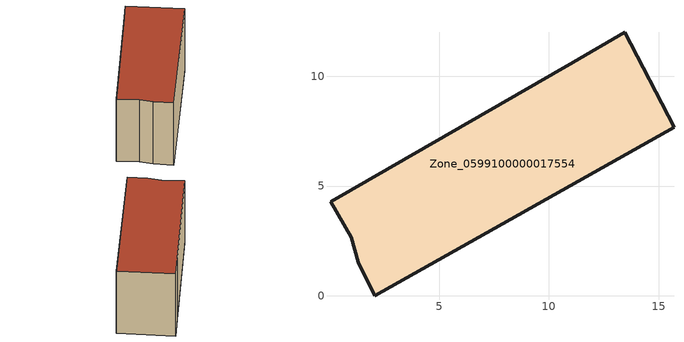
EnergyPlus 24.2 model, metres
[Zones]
Zone_0599100000017554
 floor ground (C_G): 11.1,10.63 13.44,12.01 15.69,7.67 2.07,0 1.32,1.54 1,2.66 0.06,4.29 z0
 wall outside (C_F): 2.07,0 15.69,7.67 13.44,12.01 11.1,10.63 0.06,4.29 1,2.66 1.32,1.54 2.07,0 z0:5.86
 roof outside (C_R): 0.06,4.29 1,2.66 1.32,1.54 2.07,0 15.69,7.67 13.44,12.01 11.1,10.63 z5.86
[BUILDING]
Pand.0599100000017554: North Axis=0; Terrain=City; Loads Convergence Tolerance Value=0.04; Temperature Convergence Tolerance Value=0.4; Solar Distribution=FullExterior; Maximum Number of Warmup Days=25; Minimum Number of Warmup Days=1
[Site:Location]
Rotterdam.The.Hague.AP_ZH_NLD Design_Conditions: Latitude=51.96; Longitude=4.45; Time Zone=1; Elevation=-4.5
[SITE:GROUNDTEMPERATURE:BUILDINGSURFACE]
18, 18, 18, 18, 18, 18, 18, 18, 18, 18, 18, 18
[MATERIAL] Thermal Absorptance=0.9; Solar Absorptance=0.7; Visible Absorptance=0.7
Name | Roughness | Thickness | Conductivity | Density | Specific Heat
G.TI.1946 | MediumSmooth | 0.15 | 1 | 540 | 1210
F.TI.1946 | Rough | 0.3 | 0.857143 | 1920 | 840
R.TI.1946 | MediumRough | 0.2 | 0.1 | 1500 | 1000
[CONSTRUCTION]
C_G: G.TI.1946
C_F: F.TI.1946
C_R: R.TI.1946
[ZONE]
Zone_0599100000017554: Type=1; Multiplier=1; Ceiling Height=Autocalculate; Volume=Autocalculate; Floor Area=autocalculate; Part of Total Floor Area=Yes
[ZONEINFILTRATION:DESIGNFLOWRATE]
Infil_Zone_0599100000017554: Zone or ZoneList or Space or SpaceList=Zone_0599100000017554; Schedule=AlwaysOn; Design Flow Rate Calculation Method=Flow/Area; Flow Rate per Floor Area=0.003; Constant Term Coefficient=1; Temperature Term Coefficient=0; Velocity Term Coefficient=0; Velocity Squared Term Coefficient=0
[HVACTEMPLATE:ZONE:IDEALLOADSAIRSYSTEM]
Zone_0599100000017554: Maximum Heating Supply Air Temperature=50; Minimum Cooling Supply Air Temperature=13; Maximum Heating Supply Air Humidity Ratio=0.0156; Minimum Cooling Supply Air Humidity Ratio=0.0077; Heating Limit=NoLimit; Cooling Limit=NoLimit; Dehumidification Control Type=ConstantSensibleHeatRatio; Cooling Sensible Heat Ratio=0.7; Dehumidification Setpoint=60; Humidification Control Type=None; Humidification Setpoint=30; Outdoor Air Method=None; Outdoor Air Flow Rate per Person=0.00944; Outdoor Air Flow Rate per Zone Floor Area=0; Outdoor Air Flow Rate per Zone=0; Demand Controlled Ventilation Type=None; Outdoor Air Economizer Type=NoEconomizer; Heat Recovery Type=None; Sensible Heat Recovery Effectiveness=0.7; Latent Heat Recovery Effectiveness=0.65
[ZONECONTROL:THERMOSTAT]
ThermostatControl_Zone_0599100000017554: Zone or ZoneList=Zone_0599100000017554; Control Type Schedule=DualSetpointControlType; Control 1=Thermostat_Zone_0599100000017554; Temperature Difference Between Cutout And Setpoint=0
[THERMOSTATSETPOINT:DUALSETPOINT]
Thermostat_Zone_0599100000017554: Heating Setpoint Temperature Schedule=HeatingSetpoint_Zone_0599100000017554; Cooling Setpoint Temperature Schedule=CoolingSetpoint_Zone_0599100000017554
[SCHEDULE:COMPACT]
HeatingSetpoint_Zone_0599100000017554: Through: 12/31, For: AllDays, Until: 24:00, 21
CoolingSetpoint_Zone_0599100000017554: Through: 12/31, For: AllDays, Until: 24:00, 24
DualSetpointControlType: Through: 12/31, For: AllDays, Until: 24:00, 4
AlwaysOn: Through: 12/31, For: AllDays, Until: 24:00, 1
